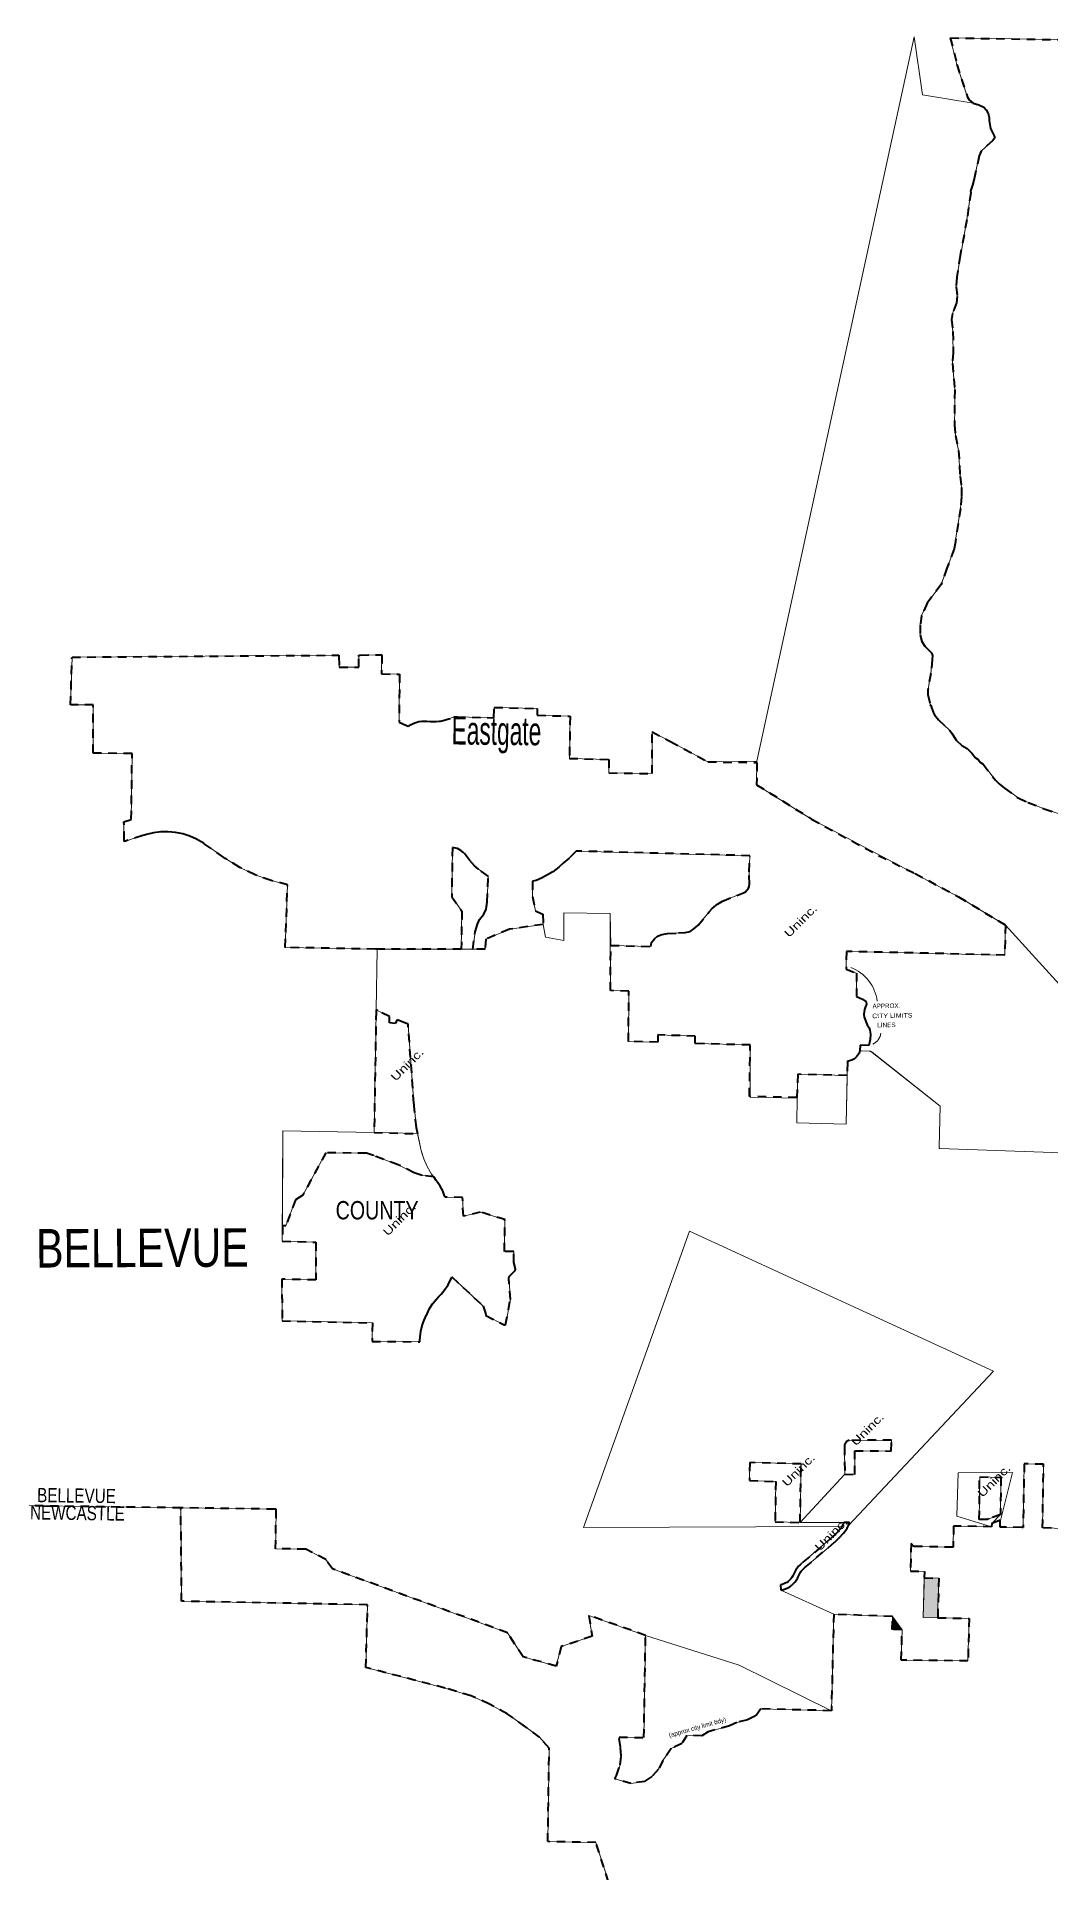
# Model space of a CAD drawing. Header units: feet. Extents: x -903180 to 1023491, y -707744 to 564635.
# Drawn here: x -288304 to -273980, y 13480 to 39406 of the extents above; entities that cross this region are included whole.
import ezdxf

# ---------------------------------------------------------------- set-up
doc = ezdxf.new("R2010")
doc.units = ezdxf.units.FT
doc.header["$LTSCALE"] = 80
doc.linetypes.add('SHORT_DASHED', pattern=[2.7, 1.5, -1.2])
for name, color, linetype, lineweight in [('1', 7, 'Continuous', 13), ('13', 7, 'SHORT_DASHED', 40), ('58', 7, 'Continuous', 13), ('62', 7, 'Continuous', 13)]:
    doc.layers.add(name, color=color, linetype=linetype, lineweight=lineweight)
for name, color, linetype in [('14', 7, 'Continuous'), ('15', 7, 'Continuous'), ('16', 7, 'Continuous'), ('36', 7, 'Continuous')]:
    doc.layers.add(name, color=color, linetype=linetype)

msp = doc.modelspace()

# ---------------------------------------------------------------- hatches: boundary and pattern name
at = {"layer": '58'}
for points in [[(-275571.84, 17075.08), (-275776.44, 17079.49), (-275760.91, 17638.42), (-275555.33, 17632.72)], [(-276210.5, 17090.58), (-276215.63, 16907.75), (-276074.62, 16902.46)]]:
    msp.add_hatch(color=256, dxfattribs=at).paths.add_polyline_path(points)

# ---------------------------------------------------------------- linework, layer by layer
at = {"layer": '1'}
for centre, radius, start, end in [((-277013.33, 25704.61), 594.06, 7.76882, 69.05937), ((-276577.46, 25361.83), 206.6, 296.09706, 351.42353)]:
    msp.add_arc(centre, radius, start, end, dxfattribs=at)
at = {"layer": '13'}
for p, q in [((-281231.28, 29823.18), (-280765.52, 29807.32)), ((-281299.35, 27261.59), (-281253.23, 27057.53)), ((-286266.99, 18627.11), (-288927.7, 18663.5))]:
    msp.add_line(p, q, dxfattribs=at)
for points in [[(-275393.06, 39389.41), (-275298.86, 39012.39), (-275150.12, 38550.6), (-275127.9, 38513.2), (-275068.59, 38467.82), (-274990.88, 38443.47), (-274919.6, 38412.3), (-274885.08, 38375.6), (-274856.56, 38320.84), (-274842.37, 38267.22), (-274844.32, 38221.07), (-274826.61, 38109.52), (-274773.98, 38004.23), (-274765.15, 37980.21), (-274792.39, 37938.94), (-274957.42, 37787.83), (-274986.32, 37724.66), (-275050.41, 37418.35), (-275080.36, 37309.54), (-275107.15, 37225.97), (-275104, 37205.47), (-275159.16, 36818.96), (-275253.72, 36316.08), (-275302.58, 36011.57), (-275311, 35873.48), (-275296.27, 35735.13), (-275303.57, 35646.17), (-275364.04, 35498.59), (-275375.08, 35411.86), (-275356.16, 35240.75), (-275351.44, 34945.86), (-275364.04, 34789.74), (-275330.95, 34418.37), (-275334.1, 33924.01), (-275321.49, 33773.57), (-275275.79, 33563.84), (-275255.3, 33194.83), (-275236.38, 33039.66), (-275234.81, 32913.51), (-275250.25, 32742.95), (-275323.07, 32248.83), (-275337.25, 32173.14), (-275440.88, 31901.14), (-275522.75, 31666.63), (-275669.2, 31474.13), (-275719.76, 31406.43), (-275798.56, 31232.97), (-275819.45, 31095.27), (-275819.05, 30951.8), (-275793.83, 30863.49), (-275753.55, 30799.96), (-275659.87, 30704.22), (-275642.53, 30667.95), (-275647.44, 30608.66), (-275667.75, 30411.86), (-275710.3, 30186.36), (-275711.89, 30115.01), (-275677.21, 29973.47), (-275667.75, 29957.7), (-275634.65, 29867.81), (-275615.74, 29829.97), (-275559.28, 29758.27), (-275404.69, 29609.5), (-275370.03, 29567.89), (-275310.14, 29471.69), (-275229.77, 29394.42), (-275155.69, 29350.27), (-275091.22, 29287.67), (-275034.96, 29221.75), (-274998.72, 29194.94), (-274967.19, 29157.09), (-274929.37, 29130.44), (-274756, 28903.36), (-274703.99, 28851.17), (-274628.48, 28790.88), (-274434.49, 28655.62), (-274294.22, 28587.82), (-274069.01, 28502.4), (-273603.52, 28340.94)], [(-275393.06, 39389.41), (-271867.4, 39333.67), (-271844.86, 39333.26)], [(-281253.23, 27057.53), (-281236.55, 27048.4), (-281150.16, 27011.96), (-281148.64, 26866.73), (-281623.79, 26800.43), (-281958.98, 26660.47), (-281966.34, 26516.82), (-282140.95, 26515.6), (-282107.64, 26761.36), (-282076.13, 26873.48), (-282048.11, 26938.87), (-281983.83, 27014.55), (-281951.91, 27083.75), (-281938.44, 27182.56), (-281924.01, 27549.37), (-282060.4, 27646.87), (-282115.88, 27697.19), (-282186.55, 27773.02), (-282266.08, 27877.49), (-282311.97, 27914.11), (-282358.54, 27937.8), (-282429.08, 27952.87), (-282439.59, 27259.19), (-282295.11, 27056.01), (-282304.02, 26517.06), (-283477.2, 26518.02), (-283493.61, 26518.03), (-283517.2, 26518.49), (-284792.26, 26543.09), (-284758.38, 27428.73), (-284991.66, 27486.3), (-285217.64, 27567.94), (-285433.84, 27672.76), (-285619.74, 27788.31), (-285639.63, 27800.81), (-285659.74, 27814.85), (-285939.45, 28010.27), (-285957.31, 28022.75), (-285979.45, 28035.18), (-286046.93, 28073.06), (-286142.1, 28114.08), (-286241.03, 28144.92), (-286342.65, 28165.25), (-286445.83, 28174.85), (-286549.45, 28173.61), (-286652.38, 28161.55), (-286753.48, 28138.79), (-286765.71, 28135.13), (-286785.69, 28129.16), (-286805.71, 28122.77), (-287048.02, 28045.44), (-287066.17, 28039.65), (-287066.49, 28059.06), (-287070.67, 28315.55), (-286966.87, 28351.04), (-286956.32, 29280.55), (-287508, 29288.83), (-287503.88, 29969.46), (-287826.29, 29971.61), (-287804.66, 30642.94), (-284054.67, 30669.99), (-284033.52, 30670.14), (-284033.05, 30650.13), (-284029.52, 30499.02), (-283752.58, 30501.31), (-283750.05, 30652.18), (-283749.72, 30672.19), (-283730.85, 30672.32), (-283427.8, 30674.51), (-283430.19, 30407.63), (-283177.62, 30401.59), (-283183.13, 29724.98), (-283077.5, 29675.75), (-283054.47, 29668.33), (-283037.5, 29678.94), (-283021.75, 29688.79), (-282983.87, 29707.28), (-282944.26, 29721.72), (-282903.35, 29731.93), (-282861.61, 29737.81), (-282832.51, 29738.84), (-282812.6, 29739.12), (-282792.51, 29737.1), (-282736.97, 29731.53), (-282661.05, 29731.88), (-282617.51, 29736.3), (-282597.46, 29738.34), (-282577.51, 29744.09), (-282408.27, 29792.9), (-282388.15, 29797.93), (-282368.27, 29797.52), (-281844.5, 29786.67), (-281837.43, 29933.51), (-281230.8, 29917.21), (-281231.28, 29823.18)], [(-280765.52, 29807.32), (-280776.33, 29211.73), (-280216.55, 29198.98), (-280219.29, 29007.32), (-279608.5, 28999.27), (-279607.52, 29588.54), (-279386.94, 29471.27), (-279366.94, 29460.64), (-279346.94, 29450.8), (-278818.73, 29164.28), (-278126.43, 29152.92)], [(-278126.43, 29152.92), (-278129.75, 28841.67), (-277353.91, 28355.31), (-276405.61, 27841.27), (-275891.95, 27588.21), (-275275.56, 27256.06), (-274614.13, 26859.02)], [(-274614.13, 26859.02), (-274622.89, 26434.72), (-276859.22, 26486.33), (-276866.75, 26234.48), (-276719.52, 26179.23), (-276718.74, 25851.25), (-276632.29, 25813.28), (-276588.54, 25779.25), (-276583.79, 25768.44), (-276577.99, 25739.69), (-276598.55, 25695.65), (-276606.46, 25665.85), (-276614.37, 25602.02), (-276610.15, 25556.4), (-276567.98, 25451.43), (-276541.62, 25406.6), (-276528.98, 25375.47), (-276522.65, 25317.45), (-276527.25, 25241.53), (-276545.84, 25159.21), (-276667.87, 25160.52), (-276669.75, 25084.13), (-276676.39, 25064.12), (-276681.46, 25051.44), (-276691.28, 25032.79), (-276703, 25015.27), (-276716.48, 24999.08), (-276731.58, 24984.38), (-276748.14, 24971.33), (-276765.97, 24960.1), (-276784.87, 24950.78), (-276804.65, 24943.5), (-276825.08, 24938.32), (-276826.09, 24938.17), (-276846.1, 24935.28), (-276846.68, 24915.61), (-276851.05, 24735.45), (-277549.05, 24750.81), (-277562.35, 24422.23), (-278230.6, 24438.9), (-278221.28, 25164.83), (-278989.6, 25184.18), (-279000.01, 25183.48), (-278996.87, 25291.42), (-279524.68, 25305.9), (-279525.72, 25205.15), (-279942.35, 25214.75), (-279934.98, 25925.64), (-280196.5, 25933), (-280191.73, 26570.9), (-279626.02, 26555.63), (-279615.66, 26610.88), (-279573.06, 26665.13), (-279529.38, 26701.54), (-279470.36, 26725.86), (-279388.12, 26740.05), (-279232.48, 26747.47), (-279138.99, 26751.92), (-279071.37, 26768.38), (-279017.57, 26806.83), (-278955.88, 26855.79), (-278799.34, 27047.5), (-278759.36, 27093.01), (-278731.75, 27117.02), (-278684.4, 27154.13), (-278610.17, 27198.15), (-278317.77, 27315.19), (-278287.82, 27327.8), (-278243.21, 27381.46), (-278233.32, 27402.48), (-278230.12, 27437.68), (-278234.88, 27611.19), (-278223.85, 27838.27), (-280680.03, 27904.56), (-280781.69, 27801.86), (-280859.3, 27735.9), (-280925.32, 27675.79), (-281010.89, 27610.92), (-281084.96, 27570.03), (-281170.13, 27522.4), (-281247.99, 27490.16)], [(-281247.99, 27490.16), (-281297.76, 27476.42), (-281299.35, 27261.59)], [(-276225.78, 19583.53), (-276824.07, 19580.41), (-276832.81, 19577.67), (-276841.21, 19574.02), (-276849.18, 19569.52), (-276856.64, 19564.21), (-276863.51, 19558.14), (-276869.7, 19551.4), (-276875.16, 19544.04), (-276879.81, 19536.15), (-276883.62, 19527.82), (-276886.53, 19519.14), (-276888.52, 19510.2), (-276889.56, 19501.1), (-276889.65, 19491.94), (-276885.32, 19103.65)], [(-276885.32, 19103.65), (-276741.24, 19099.76), (-276743.12, 19433.41), (-276226.63, 19429.64), (-276225.78, 19583.53)], [(-273097.89, 18314.75), (-274088.83, 18343.71), (-274074.85, 19243.61), (-274349.8, 19249.48), (-274363.45, 18370.41), (-274363.77, 18349.59), (-274383.76, 18350.01), (-274688.7, 18356.53), (-274687.53, 18431.75), (-274687.22, 18451.75), (-274707.22, 18444.43), (-274807.93, 18407.57), (-274808.68, 18359.1), (-275347.23, 18370.61), (-275352.86, 18070.66), (-275908.22, 18082.53), (-275946.37, 18122.44), (-275957.61, 17733.5), (-275757.65, 17729.23), (-275760.91, 17638.42), (-275555.33, 17632.72), (-275571.84, 17075.08), (-275126.57, 17065.61), (-275143.91, 16465.84), (-276085.59, 16476.51), (-276074.62, 16902.46), (-276215.63, 16907.75), (-276210.5, 17090.58), (-277040.93, 17125.41), (-277073.88, 15762.18), (-278072.64, 15787.61), (-278128.07, 15710.56), (-278173.21, 15673.99), (-278258.13, 15632.04), (-278408.62, 15595.47), (-278512.89, 15547.08), (-278813.86, 15465.33), (-278904.15, 15405.1), (-279114.83, 15413.7), (-279187.92, 15297.54), (-279338.41, 15228.71), (-279454.5, 15056.61), (-279514.69, 14936.15), (-279609.28, 14832.89), (-279708.17, 14764.06), (-279905.96, 14733.94), (-280133.83, 14798.48), (-280110.88, 14845.17), (-280060.21, 14997.27), (-280045.62, 15123.91), (-280054.9, 15249.45), (-280074.11, 15390.33), (-279723.22, 15381.44), (-279699.68, 16826.03), (-280502.92, 17108.86), (-280453.3, 16813.39), (-280894.03, 16667.17), (-280962.26, 16393.01), (-281430.78, 16521.86), (-281651.87, 16863.9), (-284122.62, 17763.89), (-284217.98, 17896.89), (-284501.23, 18043.57), (-284928.88, 18048.42), (-284919.16, 18577.12), (-284918.58, 18608.68), (-284938.79, 18608.95), (-286266.99, 18627.11)], [(-279955.41, 12525.34), (-280402.56, 13901.52), (-281081.47, 13912.17), (-281060.64, 15231.21), (-281197.41, 15385.72), (-281396.5, 15535.14), (-281653.51, 15718.84), (-281906.38, 15854.61), (-282165.66, 15971.97), (-282532.5, 16082.1), (-283652.91, 16370.88), (-283627.89, 17258.42), (-286255.72, 17307.92), (-286266.99, 18627.11)]]:
    msp.add_lwpolyline(points, dxfattribs=at)
for points in [[(-283535.7, 23928.45), (-282919.78, 23911.1), (-282938.29, 23996.04), (-282969.61, 24300.88), (-282971.77, 24321.98), (-282973.17, 24340.88), (-283054.45, 25441.42), (-283055.92, 25461.25), (-283075.93, 25469.12), (-283186.28, 25512.48), (-283205.51, 25520.04), (-283217.88, 25500.34), (-283239.14, 25466.47), (-283319.92, 25475.38), (-283319.95, 25568.83), (-283489.17, 25650.34), (-283507.68, 25659.25), (-283507.99, 25639.97)], [(-282888.52, 20972.08), (-282887.91, 20992.08), (-282886.35, 21042.78), (-282875.93, 21123.42), (-282857.14, 21202.52), (-282830.18, 21279.23), (-282795.35, 21352.7), (-282788.37, 21369.42), (-282752.98, 21440.76), (-282710.33, 21508.02), (-282660.89, 21570.45), (-282624.76, 21607.37), (-282620.81, 21611.41), (-282589.67, 21647.37), (-282549.71, 21693.5), (-282488.82, 21778.92), (-282436.61, 21887.84), (-281992.85, 21476.69), (-281960.76, 21377.3), (-281956.15, 21342.7), (-281700, 21211.15), (-281677.74, 21212.4), (-281610.46, 21569.66), (-281632.8, 21877.39), (-281617.26, 21906.22), (-281543.53, 21978.6), (-281539.15, 22004.79), (-281563.28, 22093.76), (-281563.41, 22247.32), (-281691.71, 22250.21), (-281688.97, 22698.88), (-282035.43, 22805.23), (-282274.83, 22745.74), (-282286.56, 23012.58), (-282513.42, 23017.01), (-282533.75, 23017.4), (-282539.92, 23036.39), (-282566.54, 23103.8), (-282600.71, 23169.31), (-282628.28, 23210.89), (-282641.45, 23230.75), (-282657.41, 23250.89), (-282691.18, 23304.4), (-282858.12, 23319.99), (-282971.23, 23360.08), (-283197.49, 23472.39), (-283545, 23602.29), (-283643.69, 23634.96), (-284217.99, 23643.29), (-284543.84, 23041.47), (-284645.1, 22977.04), (-284783.69, 22608.79), (-284832.18, 22608.74), (-284833.07, 22394.88), (-284360.19, 22379.06), (-284358.74, 21845.56), (-284837.84, 21857.56), (-284837.19, 21267.34), (-283560.84, 21240), (-283563.26, 20978.51), (-282908.52, 20972.27)], [(-277501.93, 19246.42), (-278228.3, 19267.17), (-278233.13, 19014.06), (-277859.09, 18999.38), (-277870.26, 18427.86), (-277515.24, 18419.19)], [(-274870.72, 18464.46), (-274890.23, 18462.42), (-274898.56, 18461.55), (-274948.72, 18460.45), (-274983.93, 18463.11), (-274977.76, 19062.97), (-274677.83, 19056.46), (-274685.98, 18532.07), (-274850.23, 18471.96)], [(-277790.85, 17540.47), (-277788.04, 17465.01), (-277773.03, 17467.68), (-277752.04, 17472.07), (-277720.9, 17482.07), (-277690.97, 17495.28), (-277662.59, 17511.54), (-277636.06, 17530.68), (-277611.68, 17552.48), (-277589.71, 17576.72), (-277570.4, 17603.12), (-277565.59, 17611.39), (-277553.93, 17631.42), (-277543.8, 17651.39), (-277530.14, 17678.78), (-277520.13, 17698.84), (-277508.34, 17718.78), (-277499.52, 17731.92), (-277487.56, 17746.26), (-277467.3, 17766.68), (-277447.79, 17783.35), (-277027.3, 18142.66), (-277005.94, 18160.91), (-276987.3, 18178.73), (-276966.86, 18198.26), (-276902.13, 18270.14), (-276883.29, 18291.06), (-276870.03, 18310.14), (-276850.66, 18341.79), (-276832.75, 18379.42), (-276818.86, 18418.71), (-276896.55, 18422.35), (-276909.63, 18391.16), (-276925.89, 18361.5), (-276942.4, 18337.34), (-277019.89, 18251.3), (-277056.02, 18216.77), (-277496.51, 17840.37), (-277516.6, 17823.21), (-277536.51, 17803.87), (-277539.24, 17801.22), (-277559.54, 17776.9), (-277575.68, 17752.84), (-277586.87, 17733.06), (-277596.96, 17712.84), (-277611.06, 17684.58), (-277620.66, 17665.66), (-277633.16, 17644.18), (-277647.84, 17624.11), (-277664.54, 17605.69), (-277683.07, 17589.12), (-277703.23, 17574.58), (-277724.8, 17562.22), (-277747.54, 17552.18), (-277771.21, 17544.58)]]:
    msp.add_lwpolyline(points, close=True, dxfattribs=at)
at = {"layer": '58'}
for points in [[(-286966.87, 28351.04), (-286956.32, 29280.55), (-287508, 29288.83), (-287503.88, 29969.46), (-287826.29, 29971.61), (-287804.66, 30642.94), (-284054.67, 30669.99), (-284033.52, 30670.14), (-284033.05, 30650.13), (-284029.52, 30499.02), (-283752.58, 30501.31), (-283750.05, 30652.18), (-283749.72, 30672.19), (-283730.85, 30672.32), (-283427.8, 30674.51), (-283430.19, 30407.63), (-283177.62, 30401.59), (-283183.13, 29724.98), (-283077.5, 29675.75), (-283054.47, 29668.33), (-283037.5, 29678.94), (-283021.75, 29688.79), (-282983.87, 29707.28), (-282944.26, 29721.72), (-282903.35, 29731.93), (-282861.61, 29737.81), (-282832.51, 29738.84), (-282812.6, 29739.12), (-282792.51, 29737.1), (-282736.97, 29731.53), (-282661.05, 29731.88), (-282617.51, 29736.3), (-282597.46, 29738.34), (-282577.51, 29744.09), (-282408.27, 29792.9), (-282388.15, 29797.93), (-282368.27, 29797.52), (-281844.5, 29786.67), (-281837.43, 29933.51), (-281230.8, 29917.21), (-281231.28, 29823.18), (-280765.52, 29807.32), (-280776.33, 29211.73), (-280216.55, 29198.98), (-280219.29, 29007.32), (-279608.5, 28999.27), (-279607.52, 29588.54), (-279386.94, 29471.27), (-279366.94, 29460.64), (-279346.94, 29450.8), (-278818.73, 29164.28), (-278126.23, 29171.65), (-275905.62, 39406.2), (-275788.35, 38586.16), (-275068.59, 38467.82), (-275127.9, 38513.2), (-275150.12, 38550.6), (-275298.86, 39012.39), (-275393.06, 39389.41), (-271867.4, 39333.67)], [(-272671.14, 24724.13), (-274614.13, 26859.02), (-275275.56, 27256.06), (-277353.91, 28355.31), (-278129.75, 28841.67), (-278126.23, 29171.65), (-275905.62, 39406.2), (-275788.35, 38586.16), (-275068.59, 38467.82), (-274990.88, 38443.47), (-274919.6, 38412.3), (-274885.08, 38375.6), (-274856.56, 38320.84), (-274842.37, 38267.22), (-274844.32, 38221.07), (-274826.61, 38109.52), (-274773.98, 38004.23), (-274765.15, 37980.21), (-274792.39, 37938.94), (-274957.42, 37787.83), (-274986.32, 37724.66), (-275050.41, 37418.35), (-275080.36, 37309.54), (-275107.15, 37225.97), (-275104, 37205.47), (-275159.16, 36818.96), (-275302.58, 36011.57), (-275311, 35873.48), (-275296.27, 35735.13), (-275303.57, 35646.17), (-275364.04, 35498.59), (-275375.08, 35411.86), (-275356.16, 35240.75), (-275355.25, 35171.1), (-275351.44, 34945.86), (-275364.04, 34789.74), (-275330.95, 34418.37), (-275329.96, 34159.95), (-275334.1, 33924.01), (-275321.49, 33773.57), (-275275.79, 33563.84), (-275255.3, 33194.83), (-275236.38, 33039.66), (-275234.81, 32913.51), (-275250.25, 32742.95), (-275337.25, 32173.14), (-275522.75, 31666.63), (-275719.76, 31406.43), (-275798.56, 31232.97), (-275819.45, 31095.27), (-275819.05, 30951.8), (-275793.83, 30863.49), (-275753.55, 30799.96), (-275659.87, 30704.22), (-275642.53, 30667.95), (-275647.44, 30608.66), (-275667.75, 30411.86), (-275698.59, 30249.9), (-275711.89, 30115.01), (-275677.21, 29973.47), (-275634.65, 29867.81), (-275615.74, 29829.97), (-275559.28, 29758.27), (-275404.69, 29609.5), (-275370.03, 29567.89), (-275310.14, 29471.69), (-275229.77, 29394.42), (-275155.69, 29350.27), (-275091.22, 29287.67), (-275034.96, 29221.75), (-274998.72, 29194.94), (-274967.19, 29157.09), (-274929.37, 29130.44), (-274756, 28903.36), (-274703.99, 28851.17), (-274434.49, 28655.62), (-274294.22, 28587.82), (-274069.01, 28502.4), (-273361.83, 28266.44)], [(-283319.92, 25475.38), (-283239.14, 25466.47), (-283217.88, 25500.34), (-283205.51, 25520.04), (-283186.28, 25512.48), (-283075.93, 25469.12), (-283055.92, 25461.25), (-283054.45, 25441.42), (-282973.17, 24340.88), (-282971.77, 24321.98), (-282969.61, 24300.88), (-282938.29, 23996.04), (-282874.95, 23694.57), (-282870.64, 23674.54), (-282864.2, 23654.57), (-282833.35, 23558.93), (-282784.17, 23447.82), (-282723.64, 23342.46), (-282657.41, 23250.89), (-282641.45, 23230.75), (-282628.28, 23210.89), (-282600.71, 23169.31), (-282566.54, 23103.8), (-282539.92, 23036.39), (-282533.75, 23017.4), (-282513.42, 23017.01), (-282286.56, 23012.58), (-282274.83, 22745.74), (-282035.43, 22805.23), (-281688.97, 22698.88), (-281691.71, 22250.21), (-281563.41, 22247.32), (-281563.28, 22093.76), (-281539.15, 22004.79), (-281543.53, 21978.6), (-281617.26, 21906.22), (-281632.8, 21877.39), (-281610.46, 21569.66), (-281677.74, 21212.4), (-281700, 21211.15), (-281956.15, 21342.7), (-281960.76, 21377.3), (-281992.85, 21476.69), (-282436.61, 21887.84), (-282488.82, 21778.92), (-282549.71, 21693.5), (-282589.67, 21647.37), (-282620.81, 21611.41), (-282624.76, 21607.37), (-282660.89, 21570.45), (-282710.33, 21508.02), (-282752.98, 21440.76), (-282788.37, 21369.42), (-282795.35, 21352.7), (-282830.18, 21279.23), (-282857.14, 21202.52), (-282875.93, 21123.42), (-282886.35, 21042.78), (-282887.91, 20992.08), (-282888.52, 20972.08), (-282908.52, 20972.27), (-283563.26, 20978.51), (-283560.84, 21240), (-284837.19, 21267.34), (-284837.84, 21857.56), (-284358.74, 21845.56), (-284360.19, 22379.06), (-284833.07, 22394.88), (-284826.58, 23953.93), (-283535.7, 23928.45), (-283507.99, 25639.97), (-283507.68, 25659.25), (-283493.61, 26518.03), (-283493.61, 26518.03), (-284792.26, 26543.09), (-284758.38, 27428.73), (-284991.66, 27486.3), (-285217.64, 27567.94), (-285433.84, 27672.76), (-285619.74, 27788.31), (-285639.63, 27800.81), (-285659.74, 27814.85), (-285939.45, 28010.27), (-285957.31, 28022.75), (-285979.45, 28035.18), (-286046.93, 28073.06), (-286142.1, 28114.08), (-286241.03, 28144.92), (-286342.65, 28165.25), (-286445.83, 28174.85), (-286549.45, 28173.61), (-286652.38, 28161.55), (-286753.48, 28138.79), (-286765.71, 28135.13), (-286785.69, 28129.16), (-286805.71, 28122.77), (-287048.02, 28045.44), (-287066.17, 28039.65), (-287066.49, 28059.06), (-287070.67, 28315.55), (-286966.87, 28351.04)], [(-273022.96, 23612.57), (-275542.05, 23702.34), (-275550.85, 23702.63), (-275550.38, 23723), (-275537.14, 24299.55), (-276499.54, 25061.33), (-276522.15, 25079.22), (-276539.54, 25079.8), (-276649.42, 25083.45), (-276669.75, 25084.13), (-276676.39, 25064.12), (-276681.46, 25051.44), (-276691.28, 25032.79), (-276703, 25015.27), (-276716.48, 24999.08), (-276731.58, 24984.38), (-276748.14, 24971.33), (-276765.97, 24960.1), (-276784.87, 24950.78), (-276804.65, 24943.5), (-276825.08, 24938.32), (-276826.09, 24938.17), (-276846.1, 24935.28), (-276846.68, 24915.61), (-276866.31, 24045.12), (-277562.11, 24064.73), (-277557.21, 24412.84), (-278223.6, 24427.55), (-278221.28, 25164.83), (-279000.01, 25183.48), (-278996.87, 25291.42), (-279524.68, 25305.9), (-279525.72, 25205.15), (-279942.35, 25214.75), (-279934.98, 25925.64), (-280196.5, 25933), (-280200.18, 27023.27), (-280853.69, 27033.7), (-280853.97, 26638.37), (-281111.81, 26686.25), (-281148.64, 26866.73), (-281623.79, 26800.43), (-281958.98, 26660.47), (-281966.34, 26516.82), (-283493.61, 26518.03), (-283507.68, 25659.25), (-283489.17, 25650.34), (-283319.95, 25568.83), (-283319.92, 25475.38)], [(-273022.96, 23612.57), (-275542.05, 23702.34), (-275550.38, 23723), (-275537.14, 24299.55), (-276522.15, 25079.22), (-276669.75, 25084.13), (-276667.87, 25160.52), (-276545.84, 25159.21), (-276527.25, 25241.53), (-276522.65, 25317.45), (-276528.98, 25375.47), (-276567.98, 25451.43), (-276610.15, 25556.4), (-276614.37, 25602.02), (-276606.46, 25665.85), (-276598.55, 25695.65), (-276577.99, 25739.69), (-276583.79, 25768.44), (-276588.54, 25779.25), (-276632.29, 25813.28), (-276718.74, 25851.25), (-276719.52, 26179.23), (-276866.75, 26234.48), (-276859.22, 26486.33), (-274622.89, 26434.72), (-274614.13, 26859.02), (-272671.14, 24724.13)], [(-288927.7, 18663.5), (-284938.79, 18608.95), (-284918.58, 18608.68), (-284919.16, 18577.12), (-284928.88, 18048.42), (-284501.23, 18043.57), (-284217.98, 17896.89), (-284122.62, 17763.89), (-281651.87, 16863.9), (-281430.78, 16521.86), (-280962.26, 16393.01), (-280894.03, 16667.17), (-280453.3, 16813.39), (-280501.59, 17108.39), (-279699.68, 16826.03), (-278374.87, 16404.96), (-277073.88, 15762.18), (-277040.93, 17125.41), (-277788.04, 17465.01), (-277790.85, 17540.47), (-277771.21, 17544.58), (-277747.54, 17552.18), (-277724.8, 17562.22), (-277703.23, 17574.58), (-277683.07, 17589.12), (-277664.54, 17605.69), (-277647.84, 17624.11), (-277633.16, 17644.18), (-277620.66, 17665.66), (-277611.06, 17684.58), (-277596.96, 17712.84), (-277586.87, 17733.06), (-277575.68, 17752.84), (-277559.54, 17776.9), (-277539.24, 17801.22), (-277536.51, 17803.87), (-277516.6, 17823.21), (-277496.51, 17840.37), (-277056.02, 18216.77), (-277019.89, 18251.3), (-276942.4, 18337.34), (-276925.89, 18361.5), (-280575.82, 18350.33), (-279077.59, 22537.14), (-274784.75, 20556.36), (-276832.75, 18379.42), (-276850.66, 18341.79), (-276870.03, 18310.14), (-276883.29, 18291.06), (-276902.13, 18270.14), (-276966.86, 18198.26), (-276987.3, 18178.73), (-277005.94, 18160.91), (-277027.3, 18142.66), (-277447.79, 17783.35), (-277467.3, 17766.68), (-277487.56, 17746.26), (-277499.52, 17731.92), (-277508.34, 17718.78), (-277520.13, 17698.84), (-277530.14, 17678.78), (-277543.8, 17651.39), (-277553.93, 17631.42), (-277565.59, 17611.39), (-277570.4, 17603.12), (-277589.71, 17576.72), (-277611.68, 17552.48), (-277636.06, 17530.68), (-277662.59, 17511.54), (-277690.97, 17495.28), (-277720.9, 17482.07)], [(-277720.9, 17482.07), (-277752.04, 17472.07), (-277773.03, 17467.68), (-277788.04, 17465.01), (-277040.93, 17125.41), (-276210.5, 17090.58), (-276074.62, 16902.46), (-276085.59, 16476.51), (-275143.91, 16465.84), (-275126.57, 17065.61), (-275776.44, 17079.49), (-275757.65, 17729.23), (-275957.61, 17733.5), (-275946.37, 18122.44), (-275908.22, 18082.53), (-275352.86, 18070.66), (-275347.23, 18370.61), (-274808.68, 18359.1), (-275302.38, 18511.62), (-275281.97, 19122.33), (-274512.43, 19124.38), (-274687.53, 18431.75), (-274688.7, 18356.53), (-274383.76, 18350.01), (-274363.77, 18349.59), (-274363.45, 18370.41), (-274349.8, 19249.48), (-274074.85, 19243.61), (-274088.83, 18343.71), (-273097.89, 18314.75)], [(-288927.7, 18663.5), (-286267, 18628.35), (-286255.72, 17307.92), (-283627.89, 17258.42), (-283652.91, 16370.88), (-282532.5, 16082.1), (-282165.66, 15971.97), (-281906.38, 15854.61), (-281653.51, 15718.84), (-281396.5, 15535.14), (-281197.41, 15385.72), (-281060.64, 15231.21), (-281081.47, 13912.17), (-280402.56, 13901.52), (-279955.41, 12525.34)]]:
    msp.add_lwpolyline(points, dxfattribs=at)
for points in [[(-281938.44, 27182.56), (-281951.91, 27083.75), (-281983.83, 27014.55), (-282048.11, 26938.87), (-282076.13, 26873.48), (-282107.64, 26761.36), (-282140.95, 26515.6), (-282304.02, 26517.06), (-282295.11, 27056.01), (-282439.59, 27259.19), (-282429.08, 27952.87), (-282358.54, 27937.8), (-282311.97, 27914.11), (-282266.08, 27877.49), (-282186.55, 27773.02), (-282115.88, 27697.19), (-282060.4, 27646.87), (-281924.01, 27549.37)], [(-280191.73, 26570.9), (-280200.18, 27023.27), (-280853.69, 27033.7), (-280853.97, 26638.37), (-281111.81, 26686.25), (-281148.64, 26866.73), (-281150.16, 27011.96), (-281236.55, 27048.4), (-281253.23, 27057.53), (-281299.35, 27261.59), (-281297.76, 27476.42), (-281247.99, 27490.16), (-281247.99, 27490.16), (-281170.13, 27522.4), (-281010.89, 27610.92), (-280925.32, 27675.79), (-280859.3, 27735.9), (-280781.69, 27801.86), (-280680.03, 27904.56), (-278223.85, 27838.27), (-278234.88, 27611.19), (-278230.12, 27437.68), (-278233.32, 27402.48), (-278243.21, 27381.46), (-278287.82, 27327.8), (-278317.77, 27315.19), (-278610.17, 27198.15), (-278684.4, 27154.13), (-278759.36, 27093.01), (-278799.34, 27047.5), (-278955.88, 26855.79), (-279071.37, 26768.38), (-279138.99, 26751.92), (-279232.48, 26747.47), (-279388.12, 26740.05), (-279470.36, 26725.86), (-279529.38, 26701.54), (-279573.06, 26665.13), (-279615.66, 26610.88), (-279626.02, 26555.63)], [(-276866.31, 24045.12), (-277562.11, 24064.73), (-277557.21, 24412.84), (-277549.05, 24750.81), (-276850.59, 24735.02)], [(-283528.2, 23926.66), (-282920.41, 23913.31), (-282874.95, 23694.57), (-282870.64, 23674.54), (-282833.35, 23558.93), (-282784.17, 23447.82), (-282723.64, 23342.46), (-282698.07, 23306.3), (-282858.12, 23319.99), (-282971.23, 23360.08), (-283197.49, 23472.39), (-283545, 23602.29), (-283643.69, 23634.96), (-284217.99, 23643.29), (-284543.84, 23041.47), (-284645.1, 22977.04), (-284783.69, 22608.79), (-284831.8, 22609.67), (-284826.58, 23953.93)], [(-274784.75, 20556.36), (-276832.75, 18379.42), (-276818.86, 18418.71), (-276896.55, 18422.35), (-277515.24, 18419.19), (-276885.32, 19103.65), (-276741.24, 19099.76), (-276743.12, 19433.41), (-276226.63, 19429.64), (-276225.78, 19583.53), (-276824.07, 19580.41), (-276841.21, 19574.02), (-276849.18, 19569.52), (-276863.51, 19558.14), (-276879.81, 19536.15), (-276888.52, 19510.2), (-276889.65, 19491.94), (-276885.32, 19103.65), (-277515.24, 18419.19), (-277501.93, 19246.42), (-278228.3, 19267.17), (-278233.13, 19014.06), (-277859.09, 18999.38), (-277870.26, 18427.86), (-277515.24, 18419.19), (-276896.55, 18422.35), (-276925.89, 18361.5), (-280575.82, 18350.33), (-279077.59, 22537.14)], [(-274685.98, 18532.07), (-274677.83, 19056.46), (-274977.76, 19062.97), (-274983.93, 18463.11), (-274948.72, 18460.45), (-274898.56, 18461.55), (-274870.72, 18464.46), (-274685.98, 18532.07), (-274807.93, 18407.57), (-274808.68, 18359.1), (-275302.38, 18511.62), (-275281.97, 19122.33), (-274512.43, 19124.38), (-274687.53, 18431.75), (-274687.22, 18451.75), (-274807.93, 18407.57)], [(-275571.84, 17075.08), (-275776.44, 17079.49), (-275760.91, 17638.42), (-275555.33, 17632.72)], [(-276210.5, 17090.58), (-276215.63, 16907.75), (-276074.62, 16902.46)], [(-279723.22, 15381.44), (-279699.68, 16826.03), (-278374.87, 16404.96), (-277073.88, 15762.18), (-278072.64, 15787.61), (-278128.07, 15710.56), (-278169.9, 15680.16), (-278258.13, 15632.04), (-278408.62, 15595.47), (-278512.89, 15547.08), (-278813.86, 15465.33), (-278904.15, 15405.1), (-279114.83, 15413.7), (-279187.92, 15297.54), (-279338.41, 15228.71), (-279454.5, 15056.61), (-279514.69, 14936.15), (-279609.28, 14832.89), (-279609.28, 14832.89), (-279708.17, 14764.06), (-279905.96, 14733.94), (-280133.83, 14798.48), (-280110.88, 14845.17), (-280060.21, 14997.27), (-280045.62, 15123.91), (-280054.9, 15249.45), (-280074.11, 15390.33)]]:
    msp.add_lwpolyline(points, close=True, dxfattribs=at)

# ---------------------------------------------------------------- texts
at = {"layer": '1'}
for s, width, p in [('APPROX.', 0.95, (-276491.73, 25681.76)), ('CITY LIMITS', 1.15, (-276496.89, 25542.49)), ('LINES', 1.05, (-276424.72, 25413.55))]:
    msp.add_text(s, height=64, rotation=1, dxfattribs=dict(at, width=width)).set_placement(p)
msp.add_text('(approx city limit bdy)', height=64, rotation=16, dxfattribs=at).set_placement((-279359.93, 15381.83))
at = {"layer": '14', "width": 0.8}
msp.add_text('BELLEVUE', height=543.2, rotation=0.256, dxfattribs=at).set_placement((-288311.68, 22020.88))
at = {"layer": '15', "width": 0.8}
for s, p in [('BELLEVUE', (-288298.79, 18707.92)), ('NEWCASTLE', (-288399.64, 18463.85))]:
    msp.add_text(s, height=201.1, rotation=359.217, dxfattribs=at).set_placement(p)
at = {"layer": '16', "width": 0.6}
msp.add_text('Eastgate', height=400, rotation=359.37, dxfattribs=at).set_placement((-282442.01, 29410.12))
at = {"layer": '36', "width": 1.35}
for p in [(-277672.37, 26673.73), (-283232.56, 24643.98), (-283342.87, 22457.8), (-276727.86, 19492.09), (-277702.49, 18916.53), (-274939.38, 18766.1), (-277240.93, 18005.41)]:
    msp.add_text('Uninc.', height=113, rotation=45, dxfattribs=at).set_placement(p)
at = {"layer": '62', "width": 0.8}
msp.add_text('COUNTY', height=259.2, dxfattribs=at).set_placement((-284079.11, 22701.45))

doc.saveas('drawing.dxf')
